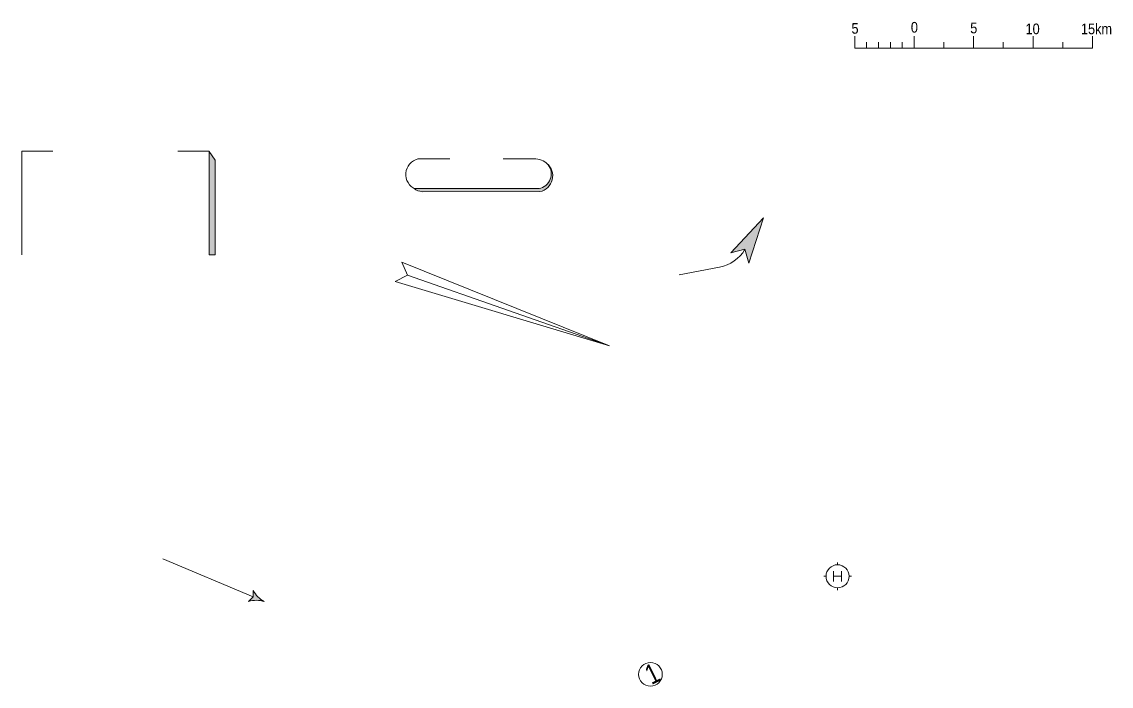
# Model space of a CAD drawing. Header units: metres. Extents: x 19099176 to 20012161, y 3456532 to 4050667.
# Drawn here: x 19204148 to 19251919, y 3729471 to 3758623 of the extents above; entities that cross this region are included whole.
import ezdxf
from ezdxf.enums import TextEntityAlignment as Align

# ---------------------------------------------------------------- set-up
doc = ezdxf.new("R2010")
doc.units = ezdxf.units.M
doc.header["$MEASUREMENT"] = 0
for name, pattern in [('ACAD_ISO03W100', [30, 12, -18]), ('ddhxT', [0]), ('DGN2', [0.1025624, 0.0512812, -0.0512812])]:
    doc.linetypes.add(name, pattern=pattern)
doc.layers.get('0').update_dxf_attribs({"color": 250, "lineweight": 0})
doc.layers.add('程序', color=7, linetype='Continuous', lineweight=0)
doc.styles.add('Styledgn001', font='dgn001.shx')

# ---------------------------------------------------------------- blocks, each defined once
blk = doc.blocks.new('BOX3')
at = {"linetype": 'Continuous'}
blk.add_hatch(color=7, dxfattribs=at).paths.add_polyline_path([(0.9824000000000002, 0.3878000000000004), (0.9824000000000002, 0.4720999999999993), (1.0401, 0.3878000000000004), (1.0401, -0.5222999999999995), (0.9824000000000002, -0.5222999999999995)])
at = {"color": 7, "linetype": 'Continuous', "lineweight": 0}
for p, q in [((-0.8186, 0.4768999999999988), (-0.8186, -0.5230999999999995)), ((-0.8186, 0.4768999999999988), (-0.5185999999999993, 0.4768999999999988)), ((0.6814, 0.4768999999999988), (0.9813999999999998, 0.4768999999999988))]:
    blk.add_line(p, q, dxfattribs=at)
blk.add_lwpolyline([(0.9824000000000002, 0.3878000000000004), (0.9824000000000002, 0.4720999999999993), (1.0401, 0.3878000000000004), (1.0401, -0.5222999999999995), (0.9824000000000002, -0.5222999999999995), (0.9824000000000002, 0.3878000000000004)], close=True, dxfattribs=at)
blk = doc.blocks.new('BOXLIS')
h = blk.add_hatch(color=256)
edge = h.paths.add_edge_path()
edge.add_line((-1.005900000000111, -0.2169999999998709), (1.094099999999889, -0.2169999999998709))
edge.add_line((1.094100000000253, -0.2169999999998709), (1.095703669771269, -0.2169564579602044))
edge.add_arc((1.045703678142672, 0.03304354371380214), 0.2549509756796392, 281.3099305555556, 396.2626444444444)
edge.add_line((1.251274242134969, 0.1838438859545022), (1.228003677169938, 0.2078435445235421))
edge.add_arc((1.053645682194656, -0.001639029437228601), 0.2725502874794534, -78.0232944444445, 50.228475, ccw=False)
edge.add_line((1.110203680726954, -0.2682564557380829), (1.110200000001236, -0.268200000000036))
edge.add_line((1.110200000000077, -0.2681999999999789), (-0.8706999999999223, -0.2687999999999788))
edge.add_line((-0.8706999999994878, -0.2687999999998283), (-0.8706963129787075, -0.2688564571202396))
edge.add_arc((-0.8457384637049472, -0.003232351667747935), 0.2667940397344629, 233.161925, 264.6322888888888, ccw=False)
edge.add_line((-1.005696318810806, -0.2167564585683976), (-1.005699999999524, -0.2167999999997664))
edge.add_line((-1.005699999999706, -0.2167999999999211), (-1.005899999999706, -0.216999999999921))
for p, q in [((-0.9403999999994994, 0.2829999999999018), (-0.4058999999997468, 0.2829999999999018)), ((1.043300000001182, 0.2829999999999018), (0.4941000000007989, 0.2829999999999018))]:
    blk.add_line(p, q)
blk.add_lwpolyline([(-1.005900000000111, -0.2169999999998709), (1.094100000000253, -0.2169999999998709), (1.095703669771865, -0.2169564579603502, 0.5483503923173498), (1.251274242134969, 0.1838438859545022), (1.228003677169909, 0.2078435445234845, -0.6263978955056441), (1.110203680726954, -0.2682564557380829), (1.110200000000077, -0.2681999999999789), (-0.8706999999994878, -0.2687999999998283), (-0.8706963129779979, -0.2688564571203642, -0.1381849764487688), (-1.005696318810806, -0.2167564585683976), (-1.005699999999706, -0.2167999999999211)], format="xyb", close=True)
for centre, major_axis, ratio, start_param, end_param in [((-0.8750950584244492, 0.02027492105366946), (-0.05770126827318924, 0.264468621604041), 1, 0.02878561839040732, 2.508299207283129), ((1.028735626008711, -0.0150948209127364), (0.01456805456938148, 0.2981383645077292), 1, 5.434970659304033, 6.283185307179586), ((-1.004146321857661, -0.2183064562862), (-0.00175000002817215, -0.001349999963480545), 0.9999999999999998, 3.398239102216533, 6.283185307179586)]:
    blk.add_ellipse(centre, major_axis=major_axis, ratio=ratio, start_param=start_param, end_param=end_param)
blk = doc.blocks.new('FGP')
at = {"color": 7, "linetype": 'Continuous', "lineweight": 0}
for p, q in [((-3.493199999999999, 1.4048), (0, 0)), ((-3.3976, 1.1902), (-3.493199999999999, 1.4048)), ((-3.3976, 1.1902), (-3.6062, 1.082199999999999)), ((0, 0), (-3.3976, 1.1902)), ((-3.6062, 1.082199999999999), (0, 0))]:
    blk.add_line(p, q, dxfattribs=at)
blk = doc.blocks.new('*U145')
at = {"linetype": 'ddhxT'}
h = blk.add_hatch(color=7, dxfattribs=at)
edge = h.paths.add_edge_path()
edge.add_line((-0.1577135457085483, 0.001361947752005502), (-0.1105456866043034, 0.04659315367697373))
edge.add_line((-0.1105456866043034, 0.04659315367697373), (-0.1111070703198699, 0.1119414964157827))
edge.add_line((-0.1111070703198699, 0.1119414964157827), (-0.1111070672819848, 0.111941096462926))
edge.add_arc((0.122561430936541, 0.2327619913929036), 0.2630563736376328, 207.341726938122, 242.2306626391831)
edge.add_line((-1.209582434192809e-11, 1.704068788965785e-06), (-6.618528237198044e-07, 1.337766860204656e-07))
edge.add_arc((-0.0810239857227409, -0.250267478086183), 0.2630563752477274, 72.06080874921936, 106.9497444502804)
at = {"color": 7, "linetype": 'Continuous', "lineweight": 0}
blk.add_line((-0.1105456866043034, 0.04659315367697373), (-1.024005682364909, 0.4316024253560993), dxfattribs=at)
for p, q in [((-1.209582434213985e-11, 1.704068788965785e-06), (-0.0009413400209218326, -8.266104306464683e-05)), ((-0.0009413400209218326, -8.266104306464683e-05), (-1.209582434213985e-11, 1.704068788965785e-06)), ((-1.209582434213985e-11, 1.704068788965785e-06), (-1.209582434213985e-11, 1.704068788965785e-06))]:
    blk.add_line(p, q)
blk.add_lwpolyline([(-0.1577135457085483, 0.001361947752005502), (-0.1105456866043034, 0.04659315367697373), (-0.1111070703198699, 0.1119414964157827), (-0.1111070672819848, 0.111941096462926, 0.1534186683244365), (-1.209582434192809e-11, 1.704068788965785e-06), (-6.618528237198044e-07, 1.337766860204656e-07, 0.1534186683244365)], format="xyb", close=True, dxfattribs=at)
blk = doc.blocks.new('BL')
for p, q in [((0, 0), (0, 0.2000000000000455)), ((1.000000000000909, 0), (1.000000000000909, 0.2000000000000455)), ((2, 0), (2, 0.2000000000000455)), ((3, 0), (3, 0.2000000000000455)), ((3.999999999999091, 0), (3.999999999999091, 0.2000000000000455)), ((0, 0), (3.999999999999091, 0)), ((0.2000000000007276, 0), (0.2000000000007276, 0.09999999999990905)), ((0.3999999999996362, 0), (0.3999999999996362, 0.09999999999990905)), ((0.6000000000003638, 0), (0.6000000000003638, 0.09999999999990905)), ((0.8000000000001819, 0), (0.8000000000001819, 0.09999999999990905)), ((1.499999999999091, 0), (1.499999999999091, 0.09999999999990905)), ((2.5, 0), (2.5, 0.09999999999990905)), ((3.500000000000909, 0), (3.500000000000909, 0.09999999999990905))]:
    blk.add_line(p, q)
at = {"style": 'Styledgn001', "width": 0.88889}
for s, p in [('5', (0.004944988806528272, 0.3304000000000542)), ('0', (1.004010222387478, 0.3487999999999829)), ('5', (2.002344988806726, 0.336699999999837)), ('10', (2.992952075939684, 0.3217999999999392)), ('15km', (4.067785890857522, 0.3221000000000913))]:
    blk.add_text(s, height=0.18, dxfattribs=at).set_placement(p, align=Align.MIDDLE_CENTER)
blk = doc.blocks.new('ZAWNUM')
blk.add_circle((1.280894048250047e-05, 1.800366362658679e-05), 0.12)
at = {"style": 'Styledgn001', "width": 0.7999987999988}
blk.add_text('1', height=0.1999998, rotation=26.24999999143288, dxfattribs=at).set_placement((-0.03432882479228283, -0.01921281553404697), align=Align.MIDDLE_LEFT)
blk = doc.blocks.new('ROWn')
at = {"layer": '程序'}
blk.add_hatch(color=256, dxfattribs=at).paths.add_polyline_path([(-808.4676745459437, -1387.061561551876), (-640.3626938611269, -2000.840211956762), (0, 0), (-1425.373859476298, -1543.438287769444)])
blk.add_line((-1919.524314321578, -2165.81765811611), (-3690.490738738328, -2505.155154008884))
blk.add_ellipse((-2208.469845823944, -570.5499178483151), major_axis=(1592.38470765729, 304.4332868362899), ratio=1, start_param=4.702671714330108, end_param=5.565981159166339)
blk.add_lwpolyline([(-808.4676745459437, -1387.061561551876), (-640.3626938611269, -2000.840211956762), (0, 0), (-1425.373859476298, -1543.438287769444)], close=True, dxfattribs=at)

msp = doc.modelspace()

# ---------------------------------------------------------------- linework, layer by layer
for p, q in [((19239919.2531531, 3734799.785923552), (19239919.2531531, 3734900.562035631)), ((19239415.37259318, 3734295.905361246), (19239314.59647967, 3734295.905361246)), ((19239745.50123622, 3734521.782854628), (19239745.50123622, 3734070.027867865)), ((19240093.00507189, 3734295.905361246), (19239745.50123622, 3734295.905361246)), ((19240093.00507189, 3734521.782854628), (19240093.00507189, 3734070.027867865)), ((19240423.13371684, 3734295.905361246), (19240523.90983035, 3734295.905361246)), ((19239919.2531531, 3733792.024798464), (19239919.2531531, 3733691.248686384))]:
    msp.add_line(p, q)
msp.add_circle((19239919.2531531, 3734295.905361246), 503.8805622572866)

# ---------------------------------------------------------------- block references
at = {"linetype": 'DGN2', "lineweight": 30}
for name, p, xscale, yscale, zscale in [('BL', (19240672.20666148, 3757471.975891661), 2606.278770296311, 2606.278770296311, 2606.278770296311), ('ZAWNUM', (19231713.61244036, 3729992.211086344), 4343.79795049385, 4343.79795049385, 4343.79795049385)]:
    msp.add_blockref(name, p, dxfattribs=dict(at, xscale=xscale, yscale=yscale, zscale=zscale))
at = {"xscale": 4561.76929934043, "yscale": 4561.76929934043, "zscale": 4561.76929934043}
msp.add_blockref('BOX3', (19207882.5277331, 3750777.6107517), dxfattribs=at)
at = {"color": 33, "linetype": 'Continuous', "lineweight": 0, "true_color": 0xb4a069, "xscale": 2606.278770296311, "yscale": 2606.278770296311, "zscale": 2606.278770296311}
for name, p in [('BOXLIS', (19223972.40428187, 3751869.322159361)), ('FGP', (19229922.41463114, 3744408.778395247))]:
    msp.add_blockref(name, p, dxfattribs=at)
msp.add_blockref('ROWn', (19236665.58224129, 3750026.899591807))
at = {"color": 7, "linetype": 'ACAD_ISO03W100', "lineweight": 13, "xscale": 4343.79795049385, "yscale": 4343.79795049385, "zscale": 4343.79795049385}
msp.add_blockref('*U145', (19214780.35921097, 3733186.283799021), dxfattribs=at)

doc.saveas('drawing.dxf')
